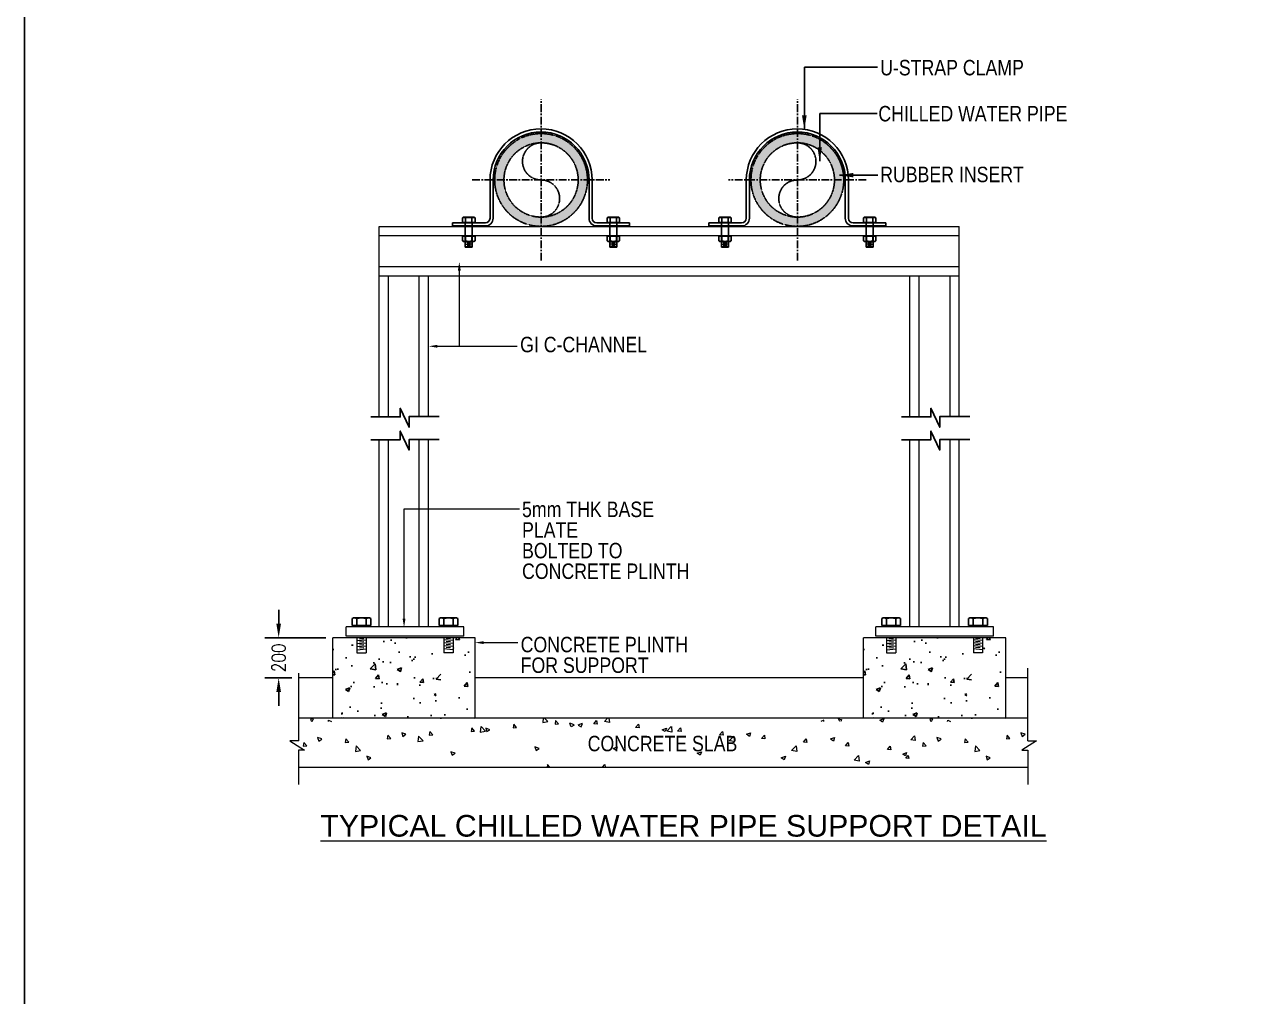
# Model space of a CAD drawing. Header units: millimetres. Extents: x -95178 to 274693, y -2232 to 263302.
# Drawn here: x 37907 to 57734, y 13476 to 29185 of the extents above; entities that cross this region are included whole.
import ezdxf

# ---------------------------------------------------------------- set-up
doc = ezdxf.new("R2010")
doc.units = ezdxf.units.MM
doc.linetypes.add('CENTER', pattern=[2, 1.25, -0.25, 0.25, -0.25])
doc.linetypes.add('HIDDEN', pattern=[0.375, 0.25, -0.125])
for name, color, linetype in [('76-10767-XM-MECH-DETAIL$0$PDF2_A-wall', 7, 'Continuous'), ('76-10767-XM-MECH-DETAIL$0$PDF_XR-STANDARD DETAILS$0$AC-CHWP', 7, 'Continuous'), ('76-10767-XM-MECH-DETAIL$0$PDF_XR-STANDARD DETAILS$0$AC-INSULATION', 7, 'Continuous'), ('76-10767-XM-MECH-DETAIL$0$PDF_XR-STANDARD DETAILS$0$ARCH', 7, 'Continuous'), ('76-10767-XM-MECH-DETAIL$0$TBK-AS-SHOP$0$25', 7, 'Continuous'), ('A_Arch', 8, 'Continuous')]:
    doc.layers.add(name, color=color, linetype=linetype)
doc.layers.add('76-10767-XM-MECH-DETAIL$0$PDF_XR-STANDARD DETAILS$0$A-RC', color=40, linetype='Continuous', true_color=0xffbf00)
doc.layers.add('76-10767-XM-MECH-DETAIL$0$TTB TXT', color=7, linetype='Continuous', lineweight=18)
doc.styles.add('76-10767-XM-MECH-DETAIL$0$GHD Standard Arial', font='ARIALN.TTF')
doc.styles.add('76-10767-XM-MECH-DETAIL$0$pamagat', font='arial.ttf', dxfattribs={"height": 5})
doc.styles.add('ROMANS', font='romans.shx', dxfattribs={"width": 0.8})
doc.dimstyles.new('scale-100', dxfattribs={"dimscale": 225, "dimtxt": 1, "dimasz": 1, "dimexe": 1, "dimexo": 0.5, "dimgap": 0.5, "dimtad": 1, "dimtoh": 1, "dimdec": 0, "dimzin": 0, "dimdsep": 46, "dimtxsty": 'ROMANS', "dimcen": 0, "dimclrd": 15, "dimclre": 15, "dimclrt": 7, "dimadec": 0, "dimazin": 0, "dimtfac": 1, "dimtdec": 0, "dimtofl": 0, "dimtmove": 0, "dimatfit": 3, "dimfxl": 1, "dimtolj": 1, "dimtzin": 0, "dimarcsym": 0})

# ---------------------------------------------------------------- blocks, each defined once
blk = doc.blocks.new('NUT20')
for p, q in [((-165, 169), (-146, 202)), ((-165, 169), (-165, -169)), ((0, 202), (-146, 202)), ((0, 101), (-146, 101)), ((0, 202), (0, -202)), ((-165, -169), (-146, -202)), ((0, -101), (-146, -101)), ((0, -202), (-146, -202))]:
    blk.add_line(p, q)
for centre, radius, start, end in [((-80, 151), 82.5, 146.1889, 217.433), ((157, 0), 319, 161.4608, 198.5114), ((-80, -151), 82.5, 142.567, 213.8111)]:
    blk.add_arc(centre, radius, start, end)
blk = doc.blocks.new('NUT1')
for p, q in [((-110, 112), (-97, 135)), ((-110, 112), (-110, -112)), ((0, 135), (-97, 135)), ((0, 68), (-97, 68)), ((0, 135), (0, -135)), ((-110, -112), (-97, -135)), ((0, -68), (-97, -68)), ((0, -135), (-97, -135))]:
    blk.add_line(p, q)
for centre, radius, start, end in [((-53, 101), 55, 146.1889, 217.433), ((104, 0), 212, 161.4608, 198.5114), ((-53, -101), 55, 142.567, 213.8111)]:
    blk.add_arc(centre, radius, start, end)
blk = doc.blocks.new('*D326')
at = {"layer": '76-10767-XM-MECH-DETAIL$0$TBK-AS-SHOP$0$25', "color": 0, "lineweight": -2, "transparency": 16777216}
for p, q in [((42014, 19499), (42014, 19724)), ((42774, 19274), (41789, 19274)), ((42226, 18624), (41789, 18624)), ((42014, 18399), (42014, 18174))]:
    blk.add_line(p, q, dxfattribs=at)
at = {"layer": '76-10767-XM-MECH-DETAIL$0$TBK-AS-SHOP$0$25', "color": 0, "transparency": 16777216}
for points in [[(41976, 19499), (42051, 19499), (42014, 19274)], [(41976, 18399), (42051, 18399), (42014, 18624)]]:
    blk.add_solid(points, dxfattribs=at)
at = {"layer": 'Defpoints', "color": 0, "transparency": 16777216}
for p in [(42014, 19274), (42887, 19274), (42338, 18624)]:
    blk.add_point(p, dxfattribs=at)
at = {"layer": '76-10767-XM-MECH-DETAIL$0$TBK-AS-SHOP$0$25', "color": 7, "transparency": 16777216, "insert": (42014, 18949), "char_height": 225, "attachment_point": 5, "rotation": 90, "style": 'ROMANS'}
blk.add_mtext('\\A1;200', dxfattribs=at)

msp = doc.modelspace()

# ---------------------------------------------------------------- hatches: boundary and pattern name
h = msp.add_hatch()
h.set_pattern_fill('GOST_WOOD', color=8, scale=5)
h.set_pattern_definition([(90, (627.543, -606.185), (30, -2e-15), [50, -10]), (90, (637.543, -616.185), (30, -2e-15), [30, -7.5, 15, -7.5]), (90, (647.543, -631.185), (30, -2e-15), [50, -10])])
edge = h.paths.add_edge_path()
edge.add_arc((46254.012, 26672.72), 750, 0, 360)
edge = h.paths.add_edge_path(flags=17)
edge.add_arc((46254.012, 26672.72), 600, 0, 360)
h = msp.add_hatch()
h.set_pattern_fill('GOST_WOOD', color=8, scale=5)
h.set_pattern_definition([(90, (4769.06, -606.185), (30, -2e-15), [50, -10]), (90, (4779.06, -616.185), (30, -2e-15), [30, -7.5, 15, -7.5]), (90, (4789.06, -631.185), (30, -2e-15), [50, -10])])
edge = h.paths.add_edge_path()
edge.add_arc((50395.53, 26672.72), 750, 0, 360)
edge = h.paths.add_edge_path(flags=17)
edge.add_arc((50395.53, 26672.72), 600, 0, 360)
at = {"layer": 'A_Arch'}
h = msp.add_hatch(dxfattribs=at)
h.set_pattern_fill('AR-CONC', color=256, scale=100, style=0)
h.set_pattern_definition([(50, (7457.9, 4014.9), (717.26, -62.752), [75, -825]), (355, (7457.9, 4014.9), (-138.751, 752.192), [60, -660]), (100.4514, (7517.7, 4009.64), (578.509, 689.44), [63.74, -701.142]), (46.1842, (7457.9, 4214.9), (1067.241, -165.519), [112.5, -1237.5]), (96.6356, (7546.8, 4201.1), (934.663, 974.118), [95.61, -1051.713]), (351.1842, (7457.9, 4214.9), (934.662, 974.12), [90, -990]), (21, (7557.9, 4164.9), (596.907, -402.619), [75, -825]), (326, (7557.9, 4164.9), (243.315, 725.15), [60, -660]), (71.4514, (7607.65, 4131.3), (840.223, 322.53), [63.74, -701.142]), (37.5, (7457.9, 4014.87), (12.1599, 332.8939), [0, -652, 0, -670, 0, -662.5]), (7.5, (7457.9, 4014.87), (263.0695, 394.4117), [0, -382, 0, -637, 0, -252.5]), (327.5, (7234.9, 4014.87), (533.8224, -22.5549), [0, -250, 0, -780, 0, -1035]), (317.5, (7134.9, 4014.87), (583.186, 100.105), [0, -325, 0, -518, 0, -735])])
h.paths.add_polyline_path([(44835.07, 18421.162), (44910.07, 18421.162), (44910.07, 18221.162), (44560.07, 18221.162), (44560.07, 18421.162), (44635.07, 18421.162), (44635.07, 19273.706), (43435.07, 19273.706), (43435.07, 18421.162), (43510.07, 18421.162), (43510.07, 18221.162), (43160.07, 18221.162), (43160.07, 18421.162), (43235.07, 18421.162), (43235.07, 19273.706), (43086.744, 19273.706), (42886.744, 19273.706), (42886.744, 17973.706), (45186.744, 17973.706), (45186.744, 19273.706), (44986.744, 19273.706), (44835.07, 19273.706)])
h = msp.add_hatch(dxfattribs=at)
h.set_pattern_fill('AR-CONC', color=256, scale=100, style=0)
h.set_pattern_definition([(50, (16033.96, 4014.9), (717.26, -62.752), [75, -825]), (355, (16033.96, 4014.9), (-138.751, 752.192), [60, -660]), (100.4514, (16093.7, 4009.64), (578.509, 689.44), [63.74, -701.142]), (46.1842, (16034, 4214.9), (1067.241, -165.519), [112.5, -1237.5]), (96.6356, (16122.9, 4201.1), (934.663, 974.118), [95.61, -1051.713]), (351.1842, (16034, 4214.9), (934.662, 974.12), [90, -990]), (21, (16133.96, 4164.9), (596.907, -402.619), [75, -825]), (326, (16133.96, 4164.9), (243.315, 725.15), [60, -660]), (71.4514, (16183.7, 4131.3), (840.223, 322.53), [63.74, -701.142]), (37.5, (16033.96, 4014.87), (12.1599, 332.8939), [0, -652, 0, -670, 0, -662.5]), (7.5, (16033.96, 4014.87), (263.0695, 394.4117), [0, -382, 0, -637, 0, -252.5]), (327.5, (15810.96, 4014.87), (533.8224, -22.5549), [0, -250, 0, -780, 0, -1035]), (317.5, (15710.96, 4014.87), (583.186, 100.105), [0, -325, 0, -518, 0, -735])])
h.paths.add_polyline_path([(53411.124, 18421.162), (53486.124, 18421.162), (53486.124, 18221.162), (53136.124, 18221.162), (53136.124, 18421.162), (53211.124, 18421.162), (53211.124, 19273.706), (52011.124, 19273.706), (52011.124, 18421.162), (52086.124, 18421.162), (52086.124, 18221.162), (51736.124, 18221.162), (51736.124, 18421.162), (51811.124, 18421.162), (51811.124, 19273.706), (51662.798, 19273.706), (51462.798, 19273.706), (51462.798, 17973.706), (53762.798, 17973.706), (53762.798, 19273.706), (53562.798, 19273.706), (53411.124, 19273.706)])

# ---------------------------------------------------------------- linework, layer by layer
at = {"color": 8, "linetype": 'CENTER', "ltscale": 100}
for p, q in [((46254.012, 25370.532), (46254.012, 27974.909)), ((50395.53, 25370.532), (50395.53, 27974.909)), ((45141.001, 26672.72), (47367.022, 26672.72)), ((51508.54, 26672.72), (49282.52, 26672.72))]:
    msp.add_line(p, q, dxfattribs=at)
for p, q in [((45429.012, 26672.72), (45429.012, 26054.106)), ((45479.012, 26672.72), (45479.012, 26054.106)), ((47029.012, 26672.72), (47029.012, 26054.106)), ((47079.012, 26672.72), (47079.012, 26054.106)), ((49570.53, 26672.72), (49570.53, 26054.106)), ((49620.53, 26672.72), (49620.53, 26054.106)), ((51170.53, 26672.72), (51170.53, 26054.106)), ((51220.53, 26672.72), (51220.53, 26054.106)), ((44823.391, 25979.106), (45354.012, 25979.106)), ((45029.554, 25668.767), (45029.554, 25986.575)), ((45142.054, 25668.767), (45142.054, 25986.575)), ((47684.633, 25979.106), (47154.012, 25979.106)), ((47365.97, 25668.767), (47365.97, 25986.575)), ((47478.47, 25668.767), (47478.47, 25986.575)), ((48964.909, 25979.106), (49495.53, 25979.106)), ((49171.072, 25668.767), (49171.072, 25986.575)), ((49283.572, 25668.767), (49283.572, 25986.575)), ((51826.151, 25979.106), (51295.53, 25979.106)), ((51507.488, 25668.767), (51507.488, 25986.575)), ((51619.988, 25668.767), (51619.988, 25986.575)), ((44823.391, 25929.106), (45354.012, 25929.106)), ((47684.633, 25929.106), (47154.012, 25929.106)), ((48964.909, 25929.106), (49495.53, 25929.106)), ((51826.151, 25929.106), (51295.53, 25929.106)), ((45029.554, 25765.966), (45029.554, 25747.216)), ((45029.554, 25679.401), (45029.554, 25586.678)), ((45140.717, 25675.117), (45029.765, 25665.41)), ((45140.717, 25637.992), (45029.765, 25628.285)), ((45140.717, 25600.867), (45029.765, 25591.16)), ((45112.979, 25654.128), (45057.503, 25649.275)), ((45112.979, 25617.003), (45057.503, 25612.15)), ((45142.054, 25765.966), (45142.054, 25747.216)), ((45142.054, 25679.401), (45142.054, 25586.678)), ((47365.97, 25765.966), (47365.97, 25747.216)), ((47365.97, 25679.401), (47365.97, 25586.678)), ((47367.307, 25675.117), (47478.258, 25665.41)), ((47367.307, 25637.992), (47478.258, 25628.285)), ((47367.307, 25600.867), (47478.258, 25591.16)), ((47395.044, 25654.128), (47450.52, 25649.275)), ((47395.044, 25617.003), (47450.52, 25612.15)), ((47478.47, 25765.966), (47478.47, 25747.216)), ((47478.47, 25679.401), (47478.47, 25586.678)), ((49171.072, 25765.966), (49171.072, 25747.216)), ((49171.072, 25679.401), (49171.072, 25586.678)), ((49282.235, 25675.117), (49171.284, 25665.41)), ((49282.235, 25637.992), (49171.284, 25628.285)), ((49282.235, 25600.867), (49171.284, 25591.16)), ((49254.497, 25654.128), (49199.022, 25649.275)), ((49254.497, 25617.003), (49199.022, 25612.15)), ((49283.572, 25765.966), (49283.572, 25747.216)), ((49283.572, 25679.401), (49283.572, 25586.678)), ((51507.488, 25765.966), (51507.488, 25747.216)), ((51507.488, 25679.401), (51507.488, 25586.678)), ((51508.825, 25675.117), (51619.776, 25665.41)), ((51508.825, 25637.992), (51619.776, 25628.285)), ((51508.825, 25600.867), (51619.776, 25591.16)), ((51536.563, 25654.128), (51592.038, 25649.275)), ((51536.563, 25617.003), (51592.038, 25612.15)), ((51619.988, 25765.966), (51619.988, 25747.216)), ((51619.988, 25679.401), (51619.988, 25586.678))]:
    msp.add_line(p, q)
msp.add_lwpolyline([(37907.159, 54546.49), (108319.436, 54546.49), (108319.436, -2232.437), (37907.159, -2232.437)], close=True)
for points in [[(44823.391, 25979.106), (44823.391, 25929.106)], [(47684.633, 25979.106), (47684.633, 25929.106)], [(48964.909, 25979.106), (48964.909, 25929.106)], [(51826.151, 25979.106), (51826.151, 25929.106)], [(45029.554, 25586.678), (45142.054, 25586.678)], [(47478.47, 25586.678), (47365.97, 25586.678)], [(49171.072, 25586.678), (49283.572, 25586.678)], [(51619.988, 25586.678), (51507.488, 25586.678)], [(43503.051, 22842.8), (43977.439, 22842.8), (43977.439, 22984.156), (44121.511, 22677.448), (44121.511, 22847.212), (44608.205, 22847.212)], [(52079.104, 22842.8), (52553.493, 22842.8), (52553.493, 22984.156), (52697.565, 22677.448), (52697.565, 22847.212), (53184.259, 22847.212)], [(43503.051, 22473.586), (43977.439, 22473.586), (43977.439, 22614.942), (44121.511, 22308.234), (44121.511, 22477.998), (44608.205, 22477.998)], [(52079.104, 22473.586), (52553.493, 22473.586), (52553.493, 22614.942), (52697.565, 22308.234), (52697.565, 22477.998), (53184.259, 22477.998)]]:
    msp.add_lwpolyline(points)
at = {"color": 8, "lineweight": 13}
for points in [[(42886.744, 18623.706), (42338.318, 18623.706)], [(51462.798, 18623.706), (45186.744, 18623.706)], [(54120.278, 18623.706), (53762.798, 18623.706)]]:
    msp.add_lwpolyline(points, dxfattribs=at)
at = {"linetype": 'HIDDEN'}
for centre, radius in [((46254.012, 26672.72), 750), ((50395.53, 26672.72), 750), ((46254.012, 26672.72), 600), ((50395.53, 26672.72), 600)]:
    msp.add_circle(centre, radius, dxfattribs=at)
for centre, radius, start, end in [((46254.012, 26672.72), 825, 0, 180), ((46254.012, 26672.72), 775, 0, 180), ((50395.53, 26672.72), 825, 0, 180), ((50395.53, 26672.72), 775, 0, 180), ((45354.012, 26054.106), 75, 270, 0), ((45354.012, 26054.106), 125, 270, 0), ((47154.012, 26054.106), 125, 180, 270), ((47154.012, 26054.106), 75, 180, 270), ((49495.53, 26054.106), 75, 270, 0), ((49495.53, 26054.106), 125, 270, 0), ((51295.53, 26054.106), 125, 180, 270), ((51295.53, 26054.106), 75, 180, 270)]:
    msp.add_arc(centre, radius, start, end)
at = {"color": 8, "linetype": 'HIDDEN'}
for centre, start, end in [((46254.012, 26972.72), 90, 270), ((50395.53, 26972.72), 270, 90), ((46254.012, 26372.72), 270, 90), ((50395.53, 26372.72), 90, 270)]:
    msp.add_arc(centre, 300, start, end, dxfattribs=at)
at = {"layer": '76-10767-XM-MECH-DETAIL$0$PDF2_A-wall', "color": 7, "lineweight": 9}
for points in [[(44932.753, 25208.618), (44932.753, 23984.966)], [(44575.945, 23984.966), (45868.055, 23984.966)], [(44039.84, 19582.981), (44039.84, 21359.478)], [(44039.84, 21359.478), (45902.932, 21359.478)], [(45325.945, 19195.084), (45876.761, 19195.084)]]:
    msp.add_lwpolyline(points, dxfattribs=at)
for points in [[(44955.954, 25208.618), (44932.753, 25347.819), (44909.553, 25208.618)], [(44575.945, 24008.167), (44436.744, 23984.966), (44575.945, 23961.766)], [(44063.04, 19582.981), (44039.84, 19443.78), (44016.639, 19582.981)], [(45325.945, 19218.284), (45186.744, 19195.084), (45325.945, 19171.883)]]:
    msp.add_solid(points, dxfattribs=at)
at = {"layer": '76-10767-XM-MECH-DETAIL$0$PDF_XR-STANDARD DETAILS$0$A-RC', "color": 7, "lineweight": 13}
for points in [[(54120.278, 17973.706), (42338.318, 17973.706)], [(42335.74, 17184.887), (54120.278, 17184.887)]]:
    msp.add_lwpolyline(points, dxfattribs=at)
at = {"layer": '76-10767-XM-MECH-DETAIL$0$PDF_XR-STANDARD DETAILS$0$AC-CHWP', "color": 8, "lineweight": 5}
for points in [[(45811.868, 17878.326), (45801.557, 17819.036), (45858.269, 17824.191)], [(46489.84, 17937.616), (46479.529, 17878.326), (46536.241, 17883.482)], [(47150.459, 17937.616), (47160.771, 17878.326), (47104.058, 17883.482)], [(47828.431, 17878.326), (47838.743, 17819.036), (47782.03, 17824.191)], [(43777.953, 17700.455), (43767.641, 17641.165), (43824.354, 17646.321)], [(44002.225, 17739.123), (44020.27, 17679.832), (44069.249, 17713.344)], [(44262.587, 17594.764), (44347.655, 17607.653), (44272.898, 17682.41)], [(44455.925, 17759.745), (44445.613, 17700.455), (44502.326, 17705.611)], [(45133.897, 17819.036), (45123.585, 17759.745), (45180.298, 17764.901)], [(45360.746, 17813.88), (45378.791, 17757.168), (45427.77, 17788.102)], [(48279.553, 17813.88), (48261.508, 17757.168), (48212.529, 17788.102)], [(48506.403, 17819.036), (48516.714, 17759.745), (48460.002, 17764.901)], [(49184.375, 17759.745), (49194.686, 17700.455), (49137.974, 17705.611)], [(49377.713, 17594.764), (49292.644, 17607.653), (49367.402, 17682.41)], [(49638.075, 17739.123), (49620.03, 17679.832), (49571.051, 17713.344)], [(49862.347, 17700.455), (49872.658, 17641.165), (49815.946, 17646.321)], [(53785.037, 17700.455), (53774.726, 17641.165), (53831.438, 17646.321)], [(54009.309, 17739.123), (54027.354, 17679.832), (54076.333, 17713.344)], [(42422.009, 17581.875), (42411.698, 17522.584), (42468.41, 17527.74)], [(43099.981, 17641.165), (43089.67, 17581.875), (43146.382, 17587.03)], [(43254.651, 17437.515), (43337.142, 17450.405), (43264.963, 17527.74)], [(46154.721, 17509.695), (46175.344, 17450.405), (46221.745, 17483.917)], [(47485.579, 17509.695), (47464.956, 17450.405), (47418.555, 17483.917)], [(50385.648, 17437.515), (50303.157, 17450.405), (50375.337, 17527.74)], [(50540.319, 17641.165), (50550.63, 17581.875), (50493.918, 17587.03)], [(51218.291, 17581.875), (51228.602, 17522.584), (51171.889, 17527.74)], [(51896.262, 17522.584), (51906.574, 17463.294), (51849.861, 17468.45)], [(52429.094, 17581.875), (52418.782, 17522.584), (52475.495, 17527.74)], [(53107.065, 17641.165), (53096.754, 17581.875), (53153.467, 17587.03)], [(53261.736, 17437.515), (53344.227, 17450.405), (53272.047, 17527.74)], [(43437.678, 17357.602), (43458.301, 17300.89), (43504.702, 17331.824)], [(50202.622, 17357.602), (50181.999, 17300.89), (50135.598, 17331.824)], [(51396.162, 17280.267), (51311.093, 17293.156), (51385.85, 17370.492)], [(51561.143, 17282.845), (51543.098, 17223.555), (51494.119, 17257.067)], [(53444.762, 17357.602), (53465.385, 17300.89), (53511.786, 17331.824)]]:
    msp.add_lwpolyline(points, close=True, dxfattribs=at)
for points in [[(46288.769, 17973.706), (46281.035, 17906.682), (46363.526, 17919.572), (46311.969, 17973.706)], [(46786.292, 17865.437), (46719.268, 17891.215)], [(46786.292, 17862.859), (46739.891, 17831.925), (46719.268, 17888.637)], [(46854.008, 17865.437), (46921.032, 17891.215)], [(46854.008, 17862.859), (46900.409, 17831.925), (46921.032, 17888.637)], [(47351.531, 17973.706), (47359.264, 17906.682), (47276.774, 17919.572), (47328.33, 17973.706)], [(51790.571, 17965.973), (51772.526, 17909.26), (51726.125, 17942.772), (51790.571, 17968.55)], [(42710.727, 17638.587), (42643.703, 17661.788), (42661.748, 17605.075), (42710.727, 17636.009)], [(45280.833, 17839.659), (45270.522, 17749.434), (45355.591, 17762.323), (45283.411, 17839.659)], [(48359.466, 17839.659), (48369.778, 17749.434), (48284.709, 17762.323), (48356.888, 17839.659)], [(50929.573, 17638.587), (50996.596, 17661.788), (50978.551, 17605.075), (50929.573, 17636.009)], [(52717.812, 17638.587), (52650.788, 17661.788), (52668.833, 17605.075), (52717.812, 17636.009)], [(44863.223, 17409.159), (44796.199, 17432.36), (44816.822, 17375.647), (44863.223, 17406.581)], [(48777.076, 17409.159), (48844.1, 17432.36), (48823.477, 17375.647), (48777.076, 17406.581)], [(46394.46, 17184.887), (46358.37, 17226.133), (46350.637, 17184.887)], [(47245.839, 17184.887), (47281.929, 17226.133), (47289.663, 17184.887)]]:
    msp.add_lwpolyline(points, dxfattribs=at)
at = {"layer": '76-10767-XM-MECH-DETAIL$0$PDF_XR-STANDARD DETAILS$0$AC-INSULATION', "color": 8, "lineweight": 9}
for points in [[(42556.057, 17922.149), (42579.257, 17960.817), (42530.278, 17953.083), (42543.168, 17922.149)], [(42556.057, 17922.149), (42579.257, 17960.817), (42530.278, 17953.083), (42543.168, 17922.149)], [(42816.419, 17922.149), (42818.996, 17940.194), (42865.397, 17922.149)], [(42816.419, 17922.149), (42818.996, 17940.194), (42865.397, 17922.149)], [(50823.881, 17922.149), (50821.303, 17940.194), (50774.902, 17922.149)], [(50823.881, 17922.149), (50821.303, 17940.194), (50774.902, 17922.149)], [(51084.243, 17922.149), (51061.042, 17960.817), (51110.021, 17953.083), (51097.132, 17922.149)], [(51084.243, 17922.149), (51061.042, 17960.817), (51110.021, 17953.083), (51097.132, 17922.149)], [(52563.141, 17922.149), (52586.342, 17960.817), (52537.363, 17953.083), (52550.252, 17922.149)], [(52563.141, 17922.149), (52586.342, 17960.817), (52537.363, 17953.083), (52550.252, 17922.149)], [(52823.503, 17922.149), (52826.081, 17940.194), (52872.482, 17922.149)], [(52823.503, 17922.149), (52826.081, 17940.194), (52872.482, 17922.149)]]:
    msp.add_lwpolyline(points, dxfattribs=at)
for points in [[(52300.983, 17612.809), (52228.804, 17623.12), (52290.672, 17687.566)], [(52159.202, 17416.893), (52141.157, 17367.914), (52102.49, 17393.692)], [(52184.98, 17373.07), (52195.292, 17324.091), (52146.313, 17326.668)]]:
    msp.add_lwpolyline(points, close=True, dxfattribs=at)
at = {"layer": '76-10767-XM-MECH-DETAIL$0$PDF_XR-STANDARD DETAILS$0$ARCH', "color": 7, "lineweight": 5}
for p, q in [((43636.744, 25922.72), (53012.798, 25922.72)), ((43636.744, 22842.8), (43636.744, 25922.72)), ((53012.798, 22847.212), (53012.798, 25922.72)), ((43636.744, 25772.72), (53012.798, 25772.72)), ((43636.744, 25272.72), (53012.798, 25272.72)), ((43636.744, 25122.72), (53012.798, 25122.72)), ((43786.744, 22842.8), (43786.744, 25122.72)), ((44286.744, 22847.212), (44286.744, 25122.72)), ((44436.744, 22847.212), (44436.744, 25122.72)), ((52212.798, 22842.8), (52212.798, 25122.72)), ((52362.798, 22842.8), (52362.798, 25122.72)), ((52862.798, 22847.212), (52862.798, 25122.72)), ((43636.744, 19448.706), (43636.744, 22473.586)), ((43786.744, 19448.706), (43786.744, 22473.586)), ((44286.744, 19448.706), (44286.744, 22477.998)), ((44436.744, 19448.706), (44436.744, 22477.998)), ((52212.798, 19448.706), (52212.798, 22473.586)), ((52362.798, 19448.706), (52362.798, 22473.586)), ((52862.798, 19448.706), (52862.798, 22477.998)), ((53012.798, 19448.706), (53012.798, 22477.998)), ((45005.182, 19448.706), (43105.182, 19448.706)), ((43105.182, 19298.706), (43105.182, 19448.706)), ((43279.764, 19454.956), (43279.764, 19473.706)), ((43429.764, 19454.956), (43429.764, 19473.706)), ((44680.601, 19454.956), (44680.601, 19473.706)), ((44830.601, 19454.956), (44830.601, 19473.706)), ((45005.182, 19298.706), (45005.182, 19448.706)), ((53562.798, 19448.706), (51662.798, 19448.706)), ((51662.798, 19298.706), (51662.798, 19448.706)), ((51837.379, 19454.956), (51837.379, 19473.706)), ((51987.379, 19454.956), (51987.379, 19473.706)), ((53238.216, 19454.956), (53238.216, 19473.706)), ((53388.216, 19454.956), (53388.216, 19473.706)), ((53562.798, 19298.706), (53562.798, 19448.706)), ((45186.744, 19273.706), (42886.744, 19273.706)), ((42886.744, 17973.706), (42886.744, 19273.706)), ((45005.182, 19298.706), (43105.182, 19298.706)), ((43278.509, 19274.645), (43278.509, 19031.172)), ((43281.546, 19229.333), (43429.481, 19242.276)), ((43318.53, 19257.319), (43392.498, 19263.79)), ((43428.509, 19274.645), (43428.509, 19031.172)), ((44828.818, 19229.333), (44680.883, 19242.276)), ((44681.856, 19274.645), (44681.856, 19031.172)), ((44791.834, 19257.319), (44717.867, 19263.79)), ((44831.856, 19274.645), (44831.856, 19031.172)), ((45186.744, 17973.706), (45186.744, 19273.706)), ((53762.798, 19273.706), (51462.798, 19273.706)), ((51462.798, 17973.706), (51462.798, 19273.706)), ((53562.798, 19298.706), (51662.798, 19298.706)), ((51836.124, 19274.645), (51836.124, 19031.172)), ((51839.162, 19229.333), (51987.097, 19242.276)), ((51876.146, 19257.319), (51950.113, 19263.79)), ((51986.124, 19274.645), (51986.124, 19031.172)), ((53386.434, 19229.333), (53238.499, 19242.276)), ((53239.471, 19274.645), (53239.471, 19031.172)), ((53349.45, 19257.319), (53275.482, 19263.79)), ((53389.471, 19274.645), (53389.471, 19031.172)), ((53762.798, 17973.706), (53762.798, 19273.706)), ((43281.546, 19179.833), (43429.481, 19192.776)), ((43281.546, 19130.333), (43429.481, 19143.276)), ((43281.546, 19080.833), (43429.481, 19093.776)), ((43318.53, 19207.819), (43392.498, 19214.29)), ((43318.53, 19158.319), (43392.498, 19164.79)), ((43318.53, 19108.819), (43392.498, 19115.29)), ((44828.818, 19179.833), (44680.883, 19192.776)), ((44828.818, 19130.333), (44680.883, 19143.276)), ((44828.818, 19080.833), (44680.883, 19093.776)), ((44791.834, 19207.819), (44717.867, 19214.29)), ((44791.834, 19158.319), (44717.867, 19164.79)), ((44791.834, 19108.819), (44717.867, 19115.29)), ((51839.162, 19179.833), (51987.097, 19192.776)), ((51839.162, 19130.333), (51987.097, 19143.276)), ((51839.162, 19080.833), (51987.097, 19093.776)), ((51876.146, 19207.819), (51950.113, 19214.29)), ((51876.146, 19158.319), (51950.113, 19164.79)), ((51876.146, 19108.819), (51950.113, 19115.29)), ((53386.434, 19179.833), (53238.499, 19192.776)), ((53386.434, 19130.333), (53238.499, 19143.276)), ((53386.434, 19080.833), (53238.499, 19093.776)), ((53349.45, 19207.819), (53275.482, 19214.29)), ((53349.45, 19158.319), (53275.482, 19164.79)), ((53349.45, 19108.819), (53275.482, 19115.29))]:
    msp.add_line(p, q, dxfattribs=at)
for points in [[(43278.509, 19031.172), (43428.509, 19031.172)], [(44831.856, 19031.172), (44681.856, 19031.172)], [(51836.124, 19031.172), (51986.124, 19031.172)], [(53389.471, 19031.172), (53239.471, 19031.172)], [(42338.318, 17610.231), (42338.318, 18702.614)], [(54120.278, 17610.231), (54120.278, 18784.705)], [(42338.318, 17610.231), (42196.537, 17610.231), (42433.698, 17455.56), (42335.74, 17455.56), (42335.74, 16901.325)], [(54117.7, 17610.231), (54259.481, 17610.231), (54022.32, 17455.56), (54120.278, 17455.56), (54120.278, 16901.325)]]:
    msp.add_lwpolyline(points, dxfattribs=at)

# ---------------------------------------------------------------- block references
at = {"yscale": 0.75, "zscale": 0.75}
for p, xscale, rotation in [((45085.804, 25986.575), -0.75, 90), ((47422.22, 25986.575), 0.75, 270), ((49227.322, 25986.575), -0.75, 90), ((51563.738, 25986.575), 0.75, 270), ((45085.804, 25761.901), 0.75, 90), ((47422.22, 25761.901), -0.75, 270), ((49227.322, 25761.901), 0.75, 90.00000000000001), ((51563.738, 25761.901), -0.75, 270)]:
    msp.add_blockref('NUT1', p, dxfattribs=dict(at, xscale=xscale, rotation=rotation))
at = {"layer": '76-10767-XM-MECH-DETAIL$0$PDF_XR-STANDARD DETAILS$0$ARCH', "color": 7, "lineweight": 5, "yscale": 0.75, "zscale": 0.75}
for p, xscale, rotation in [((43353.509, 19473.706), 0.75, 270), ((44756.856, 19473.706), -0.75, 90), ((51911.124, 19473.706), 0.75, 270), ((53314.471, 19473.706), -0.75, 90)]:
    msp.add_blockref('NUT20', p, dxfattribs=dict(at, xscale=xscale, rotation=rotation))

# ---------------------------------------------------------------- texts
at = {"layer": '76-10767-XM-MECH-DETAIL$0$TBK-AS-SHOP$0$25', "color": 7, "char_height": 250, "line_spacing_factor": 0.8, "style": '76-10767-XM-MECH-DETAIL$0$GHD Standard Arial'}
for s, insert, width, attachment_point in [('U-STRAP CLAMP', (51733.791, 28613.486), 2428.54771, 1), ('CHILLED WATER PIPE', (51704.42, 27869.344), 3155.02719, 1), ('RUBBER INSERT', (51733.791, 26886.902), 3155.02719, 1), ('GI C-CHANNEL', (45915.2, 24137.769), 2763.01058, 1), ('5mm THK BASE PLATE\\PBOLTED TO CONCRETE PLINTH', (45946.627, 20220.518), 2763.01058, 7), ('CONCRETE PLINTH\\PFOR SUPPORT', (45923.907, 19288.878), 2763.01058, 1)]:
    msp.add_mtext(s, dxfattribs=dict(at, insert=insert, width=width, attachment_point=attachment_point))
at = {"layer": '76-10767-XM-MECH-DETAIL$0$TBK-AS-SHOP$0$25', "color": 7, "insert": (47007.234, 17688.804, 0), "char_height": 250, "width": 3193.36059, "attachment_point": 1, "style": '76-10767-XM-MECH-DETAIL$0$GHD Standard Arial'}
msp.add_mtext('CONCRETE SLAB', dxfattribs=at)
at = {"layer": '76-10767-XM-MECH-DETAIL$0$TTB TXT', "color": 7, "insert": (42687.364, 16409.65), "char_height": 350, "width": 14111.89733, "attachment_point": 1, "style": '76-10767-XM-MECH-DETAIL$0$pamagat'}
msp.add_mtext('{\\LTYPICAL CHILLED WATER PIPE SUPPORT DETAIL}', dxfattribs=at)

# ---------------------------------------------------------------- dimensions: what is measured, and where the dimension line sits
at = {"layer": '76-10767-XM-MECH-DETAIL$0$TBK-AS-SHOP$0$25', "color": 7}
dim = msp.add_linear_dim(base=(42013.517, 19273.706), p1=(42338.318, 18623.706), p2=(42886.744, 19273.706), angle=90, text='200', dimstyle='scale-100', override={"dimtad": 0, "dimclrd": 0, "dimclre": 0}, dxfattribs=at)
dim.commit()
dim.dimension.update_dxf_attribs({"geometry": '*D326', "text_midpoint": (42013.517, 18948.706), "dimtype": 160})

# ---------------------------------------------------------------- leaders
for points, override in [([(50508.433, 27489.958), (50508.433, 28496.911), (51689.779, 28496.911)], {"dimtad": 0, "dimclrd": 0}), ([(50756.478, 26977.721), (50756.478, 27749.1), (51686.646, 27749.1)], {"dimtad": 0, "dimclrd": 0}), ([(51074.471, 26750.404), (51693.402, 26750.404)], {"dimgap": 0.5, "dimtad": 0, "dimclrd": 0})]:
    msp.add_leader(points, dimstyle='scale-100', override=override, dxfattribs=at)

doc.saveas('drawing.dxf')
